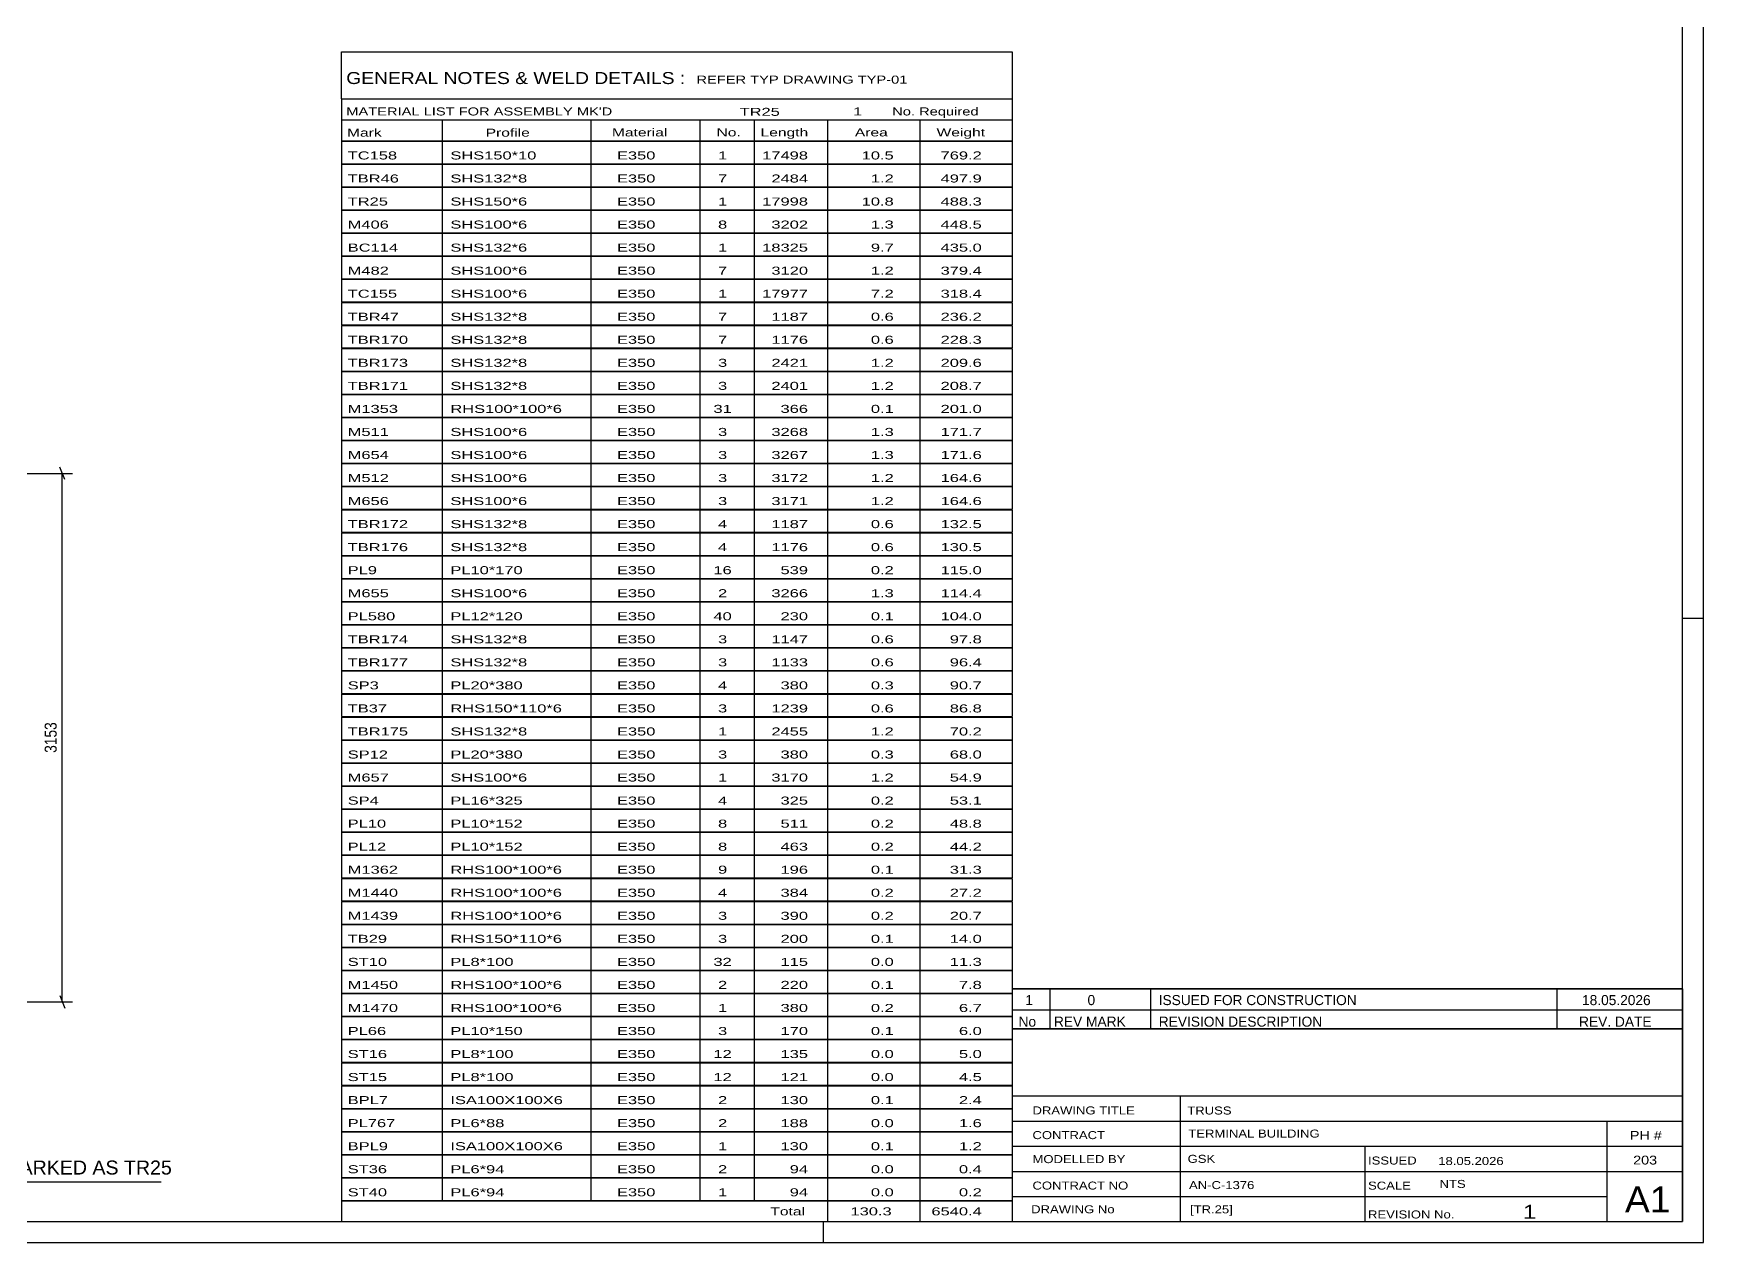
# Model space of a CAD drawing. Header units: millimetres. Extents: x -851 to 338, y -786 to 55.
# Drawn here: x -60.4 to 338.1, y -786.1 to -497.5 of the extents above; entities that cross this region are included whole.
import ezdxf

# ---------------------------------------------------------------- set-up
doc = ezdxf.new("R2010")
doc.units = ezdxf.units.MM
doc.styles.add('Arial', font='ARIAL.TTF', dxfattribs={"height": 0.2})
doc.styles.add('Arial Narrow', font='ARIALN.TTF', dxfattribs={"height": 0.2})

# ---------------------------------------------------------------- blocks, each defined once
blk = doc.blocks.new('Unknown-232933133-1133')
at = {"color": 5, "linetype": 'Continuous'}
for p, q in [((338.08, -786.11), (338.08, 54.89)), ((333.08, -781.11), (333.08, 49.89)), ((338.08, -637.11), (333.08, -637.11)), ((-845.92, -781.11), (333.08, -781.11)), ((128.08, -786.11), (128.08, -781.11)), ((-850.92, -786.11), (338.08, -786.11))]:
    blk.add_line(p, q, dxfattribs=at)
blk = doc.blocks.new('StraightDimension-232933133-9067 - 8708')
at = {"color": 7, "linetype": 'Continuous'}
for p, q in [((-52.91, -603.99), (-54.11, -600.99)), ((-75.47, -602.49), (-51.11, -602.49)), ((-53.51, -728.61), (-53.51, -602.49)), ((-116.1, -728.61), (-51.11, -728.61)), ((-54.11, -727.11), (-52.91, -730.11))]:
    blk.add_line(p, q, dxfattribs=at)
at = {"color": 0}
blk.add_wipeout([(-54.26, -661.29), (-58.46, -661.29), (-58.46, -669.8), (-54.26, -669.8)], dxfattribs=at)
at = {"color": 3, "style": 'Arial Narrow'}
blk.add_text('3153', height=2.863, rotation=90.0002, dxfattribs=at).set_placement((-54.86, -669.2))
blk = doc.blocks.new('Unknown-232933133-74892')
at = {"color": 7, "linetype": 'Continuous'}
for p, q in [((173.08, -735.06), (173.08, -781.11)), ((173.08, -735.06), (333.08, -735.06)), ((333.08, -735.11), (333.08, -781.11)), ((173.08, -751.11), (333.08, -751.11)), ((213.22, -751.11), (213.22, -781.11)), ((173.08, -757.11), (333.08, -757.11)), ((315.08, -781.06), (315.08, -757.06)), ((173.08, -763.11), (333.08, -763.11)), ((257.22, -763.11), (257.22, -781.11)), ((173.08, -769.11), (333.08, -769.11)), ((173.08, -775.11), (315.08, -775.11)), ((173.08, -781.11), (333.08, -781.11))]:
    blk.add_line(p, q, dxfattribs=at)
at = {"color": 7, "style": 'Arial Narrow'}
for s, height, width, p in [('DRAWING TITLE', 1.9089, 1.425378, (177.96, -755.51)), ('TRUSS', 1.909, 1.425378, (214.89, -755.53)), ('CONTRACT', 1.909, 1.425378, (177.96, -761.4)), ('TERMINAL BUILDING', 1.9089, 1.425378, (215.14, -761.04)), ('MODELLED BY', 1.9089, 1.425378, (177.96, -767.13)), ('GSK', 1.909, 1.425378, (214.97, -767.07)), ('ISSUED', 1.909, 1.425378, (258.02, -767.47)), ('18.05.2026', 1.909, 1.425378, (274.77, -767.59)), ('CONTRACT NO', 1.9089, 1.425378, (177.96, -773.45)), ('AN-C-1376', 1.909, 1.425378, (215.31, -773.33)), ('SCALE', 1.909, 1.425378, (258.02, -773.46)), ('A1', 6.204, 1.25, (319.32, -778.91)), ('DRAWING No', 1.909, 1.425378, (177.64, -779.11)), ('[TR.25]', 1.909, 1.425378, (215.54, -779.12)), ('REVISION No.', 1.9089, 1.425378, (258.02, -780.34)), ('1', 3.34, 1.5, (294.99, -780.43))]:
    blk.add_text(s, height=height, dxfattribs=dict(at, width=width)).set_placement(p)
at = {"color": 7, "linetype": 'Continuous', "style": 'Arial Narrow'}
for s, height, width, p in [('PH #', 2.1, 1.42538, (320.48, -761.56)), ('203', 2.1, 1.42538, (321.27, -767.46)), ('NTS', 1.909, 1.425378, (275.08, -773.06))]:
    blk.add_text(s, height=height, dxfattribs=dict(at, width=width)).set_placement(p)
blk = doc.blocks.new('Unknown-232933133-74893')
at = {"color": 7, "linetype": 'Continuous'}
for p, q in [((173.08, -725.56), (333.08, -725.56)), ((333.08, -725.56), (173.08, -725.56)), ((173.08, -725.56), (173.08, -730.56)), ((182.08, -725.56), (182.08, -730.56)), ((206.08, -725.56), (206.08, -730.56)), ((303.08, -725.56), (303.08, -730.56)), ((333.08, -725.56), (333.08, -730.56)), ((173.08, -730.56), (333.08, -730.56)), ((173.08, -730.56), (173.08, -735.06)), ((173.08, -730.56), (333.08, -730.56)), ((182.08, -730.56), (182.08, -735.06)), ((206.08, -730.56), (206.08, -735.06)), ((303.08, -730.56), (303.08, -735.06)), ((333.08, -730.56), (333.08, -735.06)), ((333.08, -735.06), (173.08, -735.06))]:
    blk.add_line(p, q, dxfattribs=at)
at = {"color": 7, "linetype": 'Continuous', "style": 'Arial Narrow'}
for s, height, width, p in [('1', 2.39, 1.196471, (176.24, -729.41)), ('0', 2.39, 1.196471, (191.09, -729.41)), ('ISSUED FOR CONSTRUCTION', 2.3861, 1.196471, (208.08, -729.41)), ('18.05.2026', 2.386, 1.196471, (309.08, -729.41)), ('No', 2.386, 1.2, (174.63, -734.56)), ('REV MARK', 2.386, 1.2, (183.08, -734.56)), ('REVISION DESCRIPTION', 2.3861, 1.2, (208.08, -734.56)), ('REV. DATE', 2.386, 1.2, (308.36, -734.56))]:
    blk.add_text(s, height=height, dxfattribs=dict(at, width=width)).set_placement(p)
blk = doc.blocks.new('Unknown-232933133-74894')
at = {"color": 7, "linetype": 'Continuous'}
for p, q in [((13.08, -501.86), (173.08, -501.86)), ((13.08, -513.11), (13.08, -501.86)), ((173.08, -501.86), (173.08, -513.11)), ((13.08, -513.11), (173.08, -513.11)), ((13.08, -513.11), (13.08, -518.11)), ((173.08, -513.11), (173.08, -518.11)), ((13.08, -518.11), (173.08, -518.11)), ((13.08, -518.11), (13.08, -523.11)), ((37.08, -518.11), (37.08, -523.11)), ((72.58, -518.11), (72.58, -523.11)), ((98.58, -518.11), (98.58, -523.11)), ((111.58, -518.11), (111.58, -523.11)), ((129.08, -518.11), (129.08, -523.11)), ((151.08, -518.11), (151.08, -523.11)), ((173.08, -518.11), (173.08, -523.11)), ((13.08, -523.11), (173.08, -523.11)), ((13.08, -523.16), (13.08, -528.56)), ((13.08, -523.16), (173.08, -523.16)), ((37.08, -523.11), (37.08, -528.61)), ((72.58, -523.11), (72.58, -528.61)), ((98.58, -523.11), (98.58, -528.61)), ((111.58, -523.11), (111.58, -528.61)), ((129.08, -523.11), (129.08, -528.61)), ((151.08, -523.11), (151.08, -528.61)), ((173.08, -523.16), (173.08, -528.56)), ((13.08, -528.56), (173.08, -528.56)), ((13.08, -528.66), (13.08, -534.06)), ((13.08, -528.66), (173.08, -528.66)), ((37.08, -528.61), (37.08, -534.11)), ((72.58, -528.61), (72.58, -534.11)), ((98.58, -528.61), (98.58, -534.11)), ((111.58, -528.61), (111.58, -534.11)), ((129.08, -528.61), (129.08, -534.11)), ((151.08, -528.61), (151.08, -534.11)), ((173.08, -528.66), (173.08, -534.06)), ((13.08, -534.06), (173.08, -534.06)), ((13.08, -534.16), (13.08, -539.56)), ((13.08, -534.16), (173.08, -534.16)), ((37.08, -534.11), (37.08, -539.61)), ((72.58, -534.11), (72.58, -539.61)), ((98.58, -534.11), (98.58, -539.61)), ((111.58, -534.11), (111.58, -539.61)), ((129.08, -534.11), (129.08, -539.61)), ((151.08, -534.11), (151.08, -539.61)), ((173.08, -534.16), (173.08, -539.56)), ((13.08, -539.56), (173.08, -539.56)), ((13.08, -539.66), (13.08, -545.06)), ((13.08, -539.66), (173.08, -539.66)), ((37.08, -539.61), (37.08, -545.11)), ((72.58, -539.61), (72.58, -545.11)), ((98.58, -539.61), (98.58, -545.11)), ((111.58, -539.61), (111.58, -545.11)), ((129.08, -539.61), (129.08, -545.11)), ((151.08, -539.61), (151.08, -545.11)), ((173.08, -539.66), (173.08, -545.06)), ((13.08, -545.06), (173.08, -545.06)), ((13.08, -545.16), (13.08, -550.56)), ((13.08, -545.16), (173.08, -545.16)), ((37.08, -545.11), (37.08, -550.61)), ((72.58, -545.11), (72.58, -550.61)), ((98.58, -545.11), (98.58, -550.61)), ((111.58, -545.11), (111.58, -550.61)), ((129.08, -545.11), (129.08, -550.61)), ((151.08, -545.11), (151.08, -550.61)), ((173.08, -545.16), (173.08, -550.56)), ((13.08, -550.56), (173.08, -550.56)), ((13.08, -550.66), (13.08, -556.06)), ((13.08, -550.66), (173.08, -550.66)), ((37.08, -550.61), (37.08, -556.11)), ((72.58, -550.61), (72.58, -556.11)), ((98.58, -550.61), (98.58, -556.11)), ((111.58, -550.61), (111.58, -556.11)), ((129.08, -550.61), (129.08, -556.11)), ((151.08, -550.61), (151.08, -556.11)), ((173.08, -550.66), (173.08, -556.06)), ((13.08, -556.06), (173.08, -556.06)), ((13.08, -556.16), (13.08, -561.56)), ((13.08, -556.16), (173.08, -556.16)), ((37.08, -556.11), (37.08, -561.61)), ((72.58, -556.11), (72.58, -561.61)), ((98.58, -556.11), (98.58, -561.61)), ((111.58, -556.11), (111.58, -561.61)), ((129.08, -556.11), (129.08, -561.61)), ((151.08, -556.11), (151.08, -561.61)), ((173.08, -556.16), (173.08, -561.56)), ((13.08, -561.56), (173.08, -561.56)), ((13.08, -561.66), (13.08, -567.06)), ((13.08, -561.66), (173.08, -561.66)), ((37.08, -561.61), (37.08, -567.11)), ((72.58, -561.61), (72.58, -567.11)), ((98.58, -561.61), (98.58, -567.11)), ((111.58, -561.61), (111.58, -567.11)), ((129.08, -561.61), (129.08, -567.11)), ((151.08, -561.61), (151.08, -567.11)), ((173.08, -561.66), (173.08, -567.06)), ((13.08, -567.06), (173.08, -567.06)), ((13.08, -567.16), (13.08, -572.56)), ((13.08, -567.16), (173.08, -567.16)), ((37.08, -567.11), (37.08, -572.61)), ((72.58, -567.11), (72.58, -572.61)), ((98.58, -567.11), (98.58, -572.61)), ((111.58, -567.11), (111.58, -572.61)), ((129.08, -567.11), (129.08, -572.61)), ((151.08, -567.11), (151.08, -572.61)), ((173.08, -567.16), (173.08, -572.56)), ((13.08, -572.56), (173.08, -572.56)), ((13.08, -572.66), (13.08, -578.06)), ((13.08, -572.66), (173.08, -572.66)), ((37.08, -572.61), (37.08, -578.11)), ((72.58, -572.61), (72.58, -578.11)), ((98.58, -572.61), (98.58, -578.11)), ((111.58, -572.61), (111.58, -578.11)), ((129.08, -572.61), (129.08, -578.11)), ((151.08, -572.61), (151.08, -578.11)), ((173.08, -572.66), (173.08, -578.06)), ((13.08, -578.06), (173.08, -578.06)), ((13.08, -578.16), (13.08, -583.56)), ((13.08, -578.16), (173.08, -578.16)), ((37.08, -578.11), (37.08, -583.61)), ((72.58, -578.11), (72.58, -583.61)), ((98.58, -578.11), (98.58, -583.61)), ((111.58, -578.11), (111.58, -583.61)), ((129.08, -578.11), (129.08, -583.61)), ((151.08, -578.11), (151.08, -583.61)), ((173.08, -578.16), (173.08, -583.56)), ((13.08, -583.56), (173.08, -583.56)), ((13.08, -583.66), (13.08, -589.06)), ((13.08, -583.66), (173.08, -583.66)), ((37.08, -583.61), (37.08, -589.11)), ((72.58, -583.61), (72.58, -589.11)), ((98.58, -583.61), (98.58, -589.11)), ((111.58, -583.61), (111.58, -589.11)), ((129.08, -583.61), (129.08, -589.11)), ((151.08, -583.61), (151.08, -589.11)), ((173.08, -583.66), (173.08, -589.06)), ((13.08, -589.06), (173.08, -589.06)), ((13.08, -589.16), (13.08, -594.56)), ((13.08, -589.16), (173.08, -589.16)), ((37.08, -589.11), (37.08, -594.61)), ((72.58, -589.11), (72.58, -594.61)), ((98.58, -589.11), (98.58, -594.61)), ((111.58, -589.11), (111.58, -594.61)), ((129.08, -589.11), (129.08, -594.61)), ((151.08, -589.11), (151.08, -594.61)), ((173.08, -589.16), (173.08, -594.56)), ((13.08, -594.56), (173.08, -594.56)), ((13.08, -594.66), (13.08, -600.06)), ((13.08, -594.66), (173.08, -594.66)), ((37.08, -594.61), (37.08, -600.11)), ((72.58, -594.61), (72.58, -600.11)), ((98.58, -594.61), (98.58, -600.11)), ((111.58, -594.61), (111.58, -600.11)), ((129.08, -594.61), (129.08, -600.11)), ((151.08, -594.61), (151.08, -600.11)), ((173.08, -594.66), (173.08, -600.06)), ((13.08, -600.06), (173.08, -600.06)), ((13.08, -600.16), (13.08, -605.56)), ((13.08, -600.16), (173.08, -600.16)), ((37.08, -600.11), (37.08, -605.61)), ((72.58, -600.11), (72.58, -605.61)), ((98.58, -600.11), (98.58, -605.61)), ((111.58, -600.11), (111.58, -605.61)), ((129.08, -600.11), (129.08, -605.61)), ((151.08, -600.11), (151.08, -605.61)), ((173.08, -600.16), (173.08, -605.56)), ((13.08, -605.56), (173.08, -605.56)), ((13.08, -605.66), (13.08, -611.06)), ((13.08, -605.66), (173.08, -605.66)), ((37.08, -605.61), (37.08, -611.11)), ((72.58, -605.61), (72.58, -611.11)), ((98.58, -605.61), (98.58, -611.11)), ((111.58, -605.61), (111.58, -611.11)), ((129.08, -605.61), (129.08, -611.11)), ((151.08, -605.61), (151.08, -611.11)), ((173.08, -605.66), (173.08, -611.06)), ((13.08, -611.06), (173.08, -611.06)), ((13.08, -611.16), (13.08, -616.56)), ((13.08, -611.16), (173.08, -611.16)), ((37.08, -611.11), (37.08, -616.61)), ((72.58, -611.11), (72.58, -616.61)), ((98.58, -611.11), (98.58, -616.61)), ((111.58, -611.11), (111.58, -616.61)), ((129.08, -611.11), (129.08, -616.61)), ((151.08, -611.11), (151.08, -616.61)), ((173.08, -611.16), (173.08, -616.56)), ((13.08, -616.56), (173.08, -616.56)), ((13.08, -616.66), (13.08, -622.06)), ((13.08, -616.66), (173.08, -616.66)), ((37.08, -616.61), (37.08, -622.11)), ((72.58, -616.61), (72.58, -622.11)), ((98.58, -616.61), (98.58, -622.11)), ((111.58, -616.61), (111.58, -622.11)), ((129.08, -616.61), (129.08, -622.11)), ((151.08, -616.61), (151.08, -622.11)), ((173.08, -616.66), (173.08, -622.06)), ((13.08, -622.06), (173.08, -622.06)), ((13.08, -622.16), (13.08, -627.56)), ((13.08, -622.16), (173.08, -622.16)), ((37.08, -622.11), (37.08, -627.61)), ((72.58, -622.11), (72.58, -627.61)), ((98.58, -622.11), (98.58, -627.61)), ((111.58, -622.11), (111.58, -627.61)), ((129.08, -622.11), (129.08, -627.61)), ((151.08, -622.11), (151.08, -627.61)), ((173.08, -622.16), (173.08, -627.56)), ((13.08, -627.56), (173.08, -627.56)), ((13.08, -627.66), (13.08, -633.06)), ((13.08, -627.66), (173.08, -627.66)), ((37.08, -627.61), (37.08, -633.11)), ((72.58, -627.61), (72.58, -633.11)), ((98.58, -627.61), (98.58, -633.11)), ((111.58, -627.61), (111.58, -633.11)), ((129.08, -627.61), (129.08, -633.11)), ((151.08, -627.61), (151.08, -633.11)), ((173.08, -627.66), (173.08, -633.06)), ((13.08, -633.06), (173.08, -633.06)), ((13.08, -633.16), (13.08, -638.56)), ((13.08, -633.16), (173.08, -633.16)), ((37.08, -633.11), (37.08, -638.61)), ((72.58, -633.11), (72.58, -638.61)), ((98.58, -633.11), (98.58, -638.61)), ((111.58, -633.11), (111.58, -638.61)), ((129.08, -633.11), (129.08, -638.61)), ((151.08, -633.11), (151.08, -638.61)), ((173.08, -633.16), (173.08, -638.56)), ((13.08, -638.56), (173.08, -638.56)), ((13.08, -638.66), (13.08, -644.06)), ((13.08, -638.66), (173.08, -638.66)), ((37.08, -638.61), (37.08, -644.11)), ((72.58, -638.61), (72.58, -644.11)), ((98.58, -638.61), (98.58, -644.11)), ((111.58, -638.61), (111.58, -644.11)), ((129.08, -638.61), (129.08, -644.11)), ((151.08, -638.61), (151.08, -644.11)), ((173.08, -638.66), (173.08, -644.06)), ((13.08, -644.06), (173.08, -644.06)), ((13.08, -644.16), (13.08, -649.56)), ((13.08, -644.16), (173.08, -644.16)), ((37.08, -644.11), (37.08, -649.61)), ((72.58, -644.11), (72.58, -649.61)), ((98.58, -644.11), (98.58, -649.61)), ((111.58, -644.11), (111.58, -649.61)), ((129.08, -644.11), (129.08, -649.61)), ((151.08, -644.11), (151.08, -649.61)), ((173.08, -644.16), (173.08, -649.56)), ((13.08, -649.56), (173.08, -649.56)), ((13.08, -649.66), (13.08, -655.06)), ((13.08, -649.66), (173.08, -649.66)), ((37.08, -649.61), (37.08, -655.11)), ((72.58, -649.61), (72.58, -655.11)), ((98.58, -649.61), (98.58, -655.11)), ((111.58, -649.61), (111.58, -655.11)), ((129.08, -649.61), (129.08, -655.11)), ((151.08, -649.61), (151.08, -655.11)), ((173.08, -649.66), (173.08, -655.06)), ((13.08, -655.06), (173.08, -655.06)), ((13.08, -655.16), (13.08, -660.56)), ((13.08, -655.16), (173.08, -655.16)), ((37.08, -655.11), (37.08, -660.61)), ((72.58, -655.11), (72.58, -660.61)), ((98.58, -655.11), (98.58, -660.61)), ((111.58, -655.11), (111.58, -660.61)), ((129.08, -655.11), (129.08, -660.61)), ((151.08, -655.11), (151.08, -660.61)), ((173.08, -655.16), (173.08, -660.56)), ((13.08, -660.56), (173.08, -660.56)), ((13.08, -660.66), (13.08, -666.06)), ((13.08, -660.66), (173.08, -660.66)), ((37.08, -660.61), (37.08, -666.11)), ((72.58, -660.61), (72.58, -666.11)), ((98.58, -660.61), (98.58, -666.11)), ((111.58, -660.61), (111.58, -666.11)), ((129.08, -660.61), (129.08, -666.11)), ((151.08, -660.61), (151.08, -666.11)), ((173.08, -660.66), (173.08, -666.06)), ((13.08, -666.06), (173.08, -666.06)), ((13.08, -666.16), (13.08, -671.56)), ((13.08, -666.16), (173.08, -666.16)), ((37.08, -666.11), (37.08, -671.61)), ((72.58, -666.11), (72.58, -671.61)), ((98.58, -666.11), (98.58, -671.61)), ((111.58, -666.11), (111.58, -671.61)), ((129.08, -666.11), (129.08, -671.61)), ((151.08, -666.11), (151.08, -671.61)), ((173.08, -666.16), (173.08, -671.56)), ((13.08, -671.56), (173.08, -671.56)), ((13.08, -671.66), (13.08, -677.06)), ((13.08, -671.66), (173.08, -671.66)), ((37.08, -671.61), (37.08, -677.11)), ((72.58, -671.61), (72.58, -677.11)), ((98.58, -671.61), (98.58, -677.11)), ((111.58, -671.61), (111.58, -677.11)), ((129.08, -671.61), (129.08, -677.11)), ((151.08, -671.61), (151.08, -677.11)), ((173.08, -671.66), (173.08, -677.06)), ((13.08, -677.06), (173.08, -677.06)), ((13.08, -677.16), (13.08, -682.56)), ((13.08, -677.16), (173.08, -677.16)), ((37.08, -677.11), (37.08, -682.61)), ((72.58, -677.11), (72.58, -682.61)), ((98.58, -677.11), (98.58, -682.61)), ((111.58, -677.11), (111.58, -682.61)), ((129.08, -677.11), (129.08, -682.61)), ((151.08, -677.11), (151.08, -682.61)), ((173.08, -677.16), (173.08, -682.56)), ((13.08, -682.56), (173.08, -682.56)), ((13.08, -682.66), (13.08, -688.06)), ((13.08, -682.66), (173.08, -682.66)), ((37.08, -682.61), (37.08, -688.11)), ((72.58, -682.61), (72.58, -688.11)), ((98.58, -682.61), (98.58, -688.11)), ((111.58, -682.61), (111.58, -688.11)), ((129.08, -682.61), (129.08, -688.11)), ((151.08, -682.61), (151.08, -688.11)), ((173.08, -682.66), (173.08, -688.06)), ((13.08, -688.06), (173.08, -688.06)), ((13.08, -688.16), (13.08, -693.56)), ((13.08, -688.16), (173.08, -688.16)), ((37.08, -688.11), (37.08, -693.61)), ((72.58, -688.11), (72.58, -693.61)), ((98.58, -688.11), (98.58, -693.61)), ((111.58, -688.11), (111.58, -693.61)), ((129.08, -688.11), (129.08, -693.61)), ((151.08, -688.11), (151.08, -693.61)), ((173.08, -688.16), (173.08, -693.56)), ((13.08, -693.56), (173.08, -693.56)), ((13.08, -693.66), (13.08, -699.06)), ((13.08, -693.66), (173.08, -693.66)), ((37.08, -693.61), (37.08, -699.11)), ((72.58, -693.61), (72.58, -699.11)), ((98.58, -693.61), (98.58, -699.11)), ((111.58, -693.61), (111.58, -699.11)), ((129.08, -693.61), (129.08, -699.11)), ((151.08, -693.61), (151.08, -699.11)), ((173.08, -693.66), (173.08, -699.06)), ((13.08, -699.06), (173.08, -699.06)), ((13.08, -699.16), (13.08, -704.56)), ((13.08, -699.16), (173.08, -699.16)), ((37.08, -699.11), (37.08, -704.61)), ((72.58, -699.11), (72.58, -704.61)), ((98.58, -699.11), (98.58, -704.61)), ((111.58, -699.11), (111.58, -704.61)), ((129.08, -699.11), (129.08, -704.61)), ((151.08, -699.11), (151.08, -704.61)), ((173.08, -699.16), (173.08, -704.56)), ((13.08, -704.56), (173.08, -704.56)), ((13.08, -704.66), (13.08, -710.06)), ((13.08, -704.66), (173.08, -704.66)), ((37.08, -704.61), (37.08, -710.11)), ((72.58, -704.61), (72.58, -710.11)), ((98.58, -704.61), (98.58, -710.11)), ((111.58, -704.61), (111.58, -710.11)), ((129.08, -704.61), (129.08, -710.11)), ((151.08, -704.61), (151.08, -710.11)), ((173.08, -704.66), (173.08, -710.06)), ((13.08, -710.06), (173.08, -710.06)), ((13.08, -710.16), (13.08, -715.56)), ((13.08, -710.16), (173.08, -710.16)), ((37.08, -710.11), (37.08, -715.61)), ((72.58, -710.11), (72.58, -715.61)), ((98.58, -710.11), (98.58, -715.61)), ((111.58, -710.11), (111.58, -715.61)), ((129.08, -710.11), (129.08, -715.61)), ((151.08, -710.11), (151.08, -715.61)), ((173.08, -710.16), (173.08, -715.56)), ((13.08, -715.56), (173.08, -715.56)), ((13.08, -715.66), (13.08, -721.06)), ((13.08, -715.66), (173.08, -715.66)), ((37.08, -715.61), (37.08, -721.11)), ((72.58, -715.61), (72.58, -721.11)), ((98.58, -715.61), (98.58, -721.11)), ((111.58, -715.61), (111.58, -721.11)), ((129.08, -715.61), (129.08, -721.11)), ((151.08, -715.61), (151.08, -721.11)), ((173.08, -715.66), (173.08, -721.06)), ((13.08, -721.06), (173.08, -721.06)), ((13.08, -721.16), (13.08, -726.56)), ((13.08, -721.16), (173.08, -721.16)), ((37.08, -721.11), (37.08, -726.61)), ((72.58, -721.11), (72.58, -726.61)), ((98.58, -721.11), (98.58, -726.61)), ((111.58, -721.11), (111.58, -726.61)), ((129.08, -721.11), (129.08, -726.61)), ((151.08, -721.11), (151.08, -726.61)), ((173.08, -721.16), (173.08, -726.56)), ((13.08, -726.56), (173.08, -726.56)), ((13.08, -726.66), (13.08, -732.06)), ((13.08, -726.66), (173.08, -726.66)), ((37.08, -726.61), (37.08, -732.11)), ((72.58, -726.61), (72.58, -732.11)), ((98.58, -726.61), (98.58, -732.11)), ((111.58, -726.61), (111.58, -732.11)), ((129.08, -726.61), (129.08, -732.11)), ((151.08, -726.61), (151.08, -732.11)), ((173.08, -726.66), (173.08, -732.06)), ((13.08, -732.06), (173.08, -732.06)), ((13.08, -732.16), (13.08, -737.56)), ((13.08, -732.16), (173.08, -732.16)), ((37.08, -732.11), (37.08, -737.61)), ((72.58, -732.11), (72.58, -737.61)), ((98.58, -732.11), (98.58, -737.61)), ((111.58, -732.11), (111.58, -737.61)), ((129.08, -732.11), (129.08, -737.61)), ((151.08, -732.11), (151.08, -737.61)), ((173.08, -732.16), (173.08, -737.56)), ((13.08, -737.56), (173.08, -737.56)), ((13.08, -737.66), (13.08, -743.06)), ((13.08, -737.66), (173.08, -737.66)), ((37.08, -737.61), (37.08, -743.11)), ((72.58, -737.61), (72.58, -743.11)), ((98.58, -737.61), (98.58, -743.11)), ((111.58, -737.61), (111.58, -743.11)), ((129.08, -737.61), (129.08, -743.11)), ((151.08, -737.61), (151.08, -743.11)), ((173.08, -737.66), (173.08, -743.06)), ((13.08, -743.06), (173.08, -743.06)), ((13.08, -743.16), (13.08, -748.56)), ((13.08, -743.16), (173.08, -743.16)), ((37.08, -743.11), (37.08, -748.61)), ((72.58, -743.11), (72.58, -748.61)), ((98.58, -743.11), (98.58, -748.61)), ((111.58, -743.11), (111.58, -748.61)), ((129.08, -743.11), (129.08, -748.61)), ((151.08, -743.11), (151.08, -748.61)), ((173.08, -743.16), (173.08, -748.56)), ((13.08, -748.56), (173.08, -748.56)), ((13.08, -748.66), (13.08, -754.06)), ((13.08, -748.66), (173.08, -748.66)), ((37.08, -748.61), (37.08, -754.11)), ((72.58, -748.61), (72.58, -754.11)), ((98.58, -748.61), (98.58, -754.11)), ((111.58, -748.61), (111.58, -754.11)), ((129.08, -748.61), (129.08, -754.11)), ((151.08, -748.61), (151.08, -754.11)), ((173.08, -748.66), (173.08, -754.06)), ((13.08, -754.06), (173.08, -754.06)), ((13.08, -754.16), (13.08, -759.56)), ((13.08, -754.16), (173.08, -754.16)), ((37.08, -754.11), (37.08, -759.61)), ((72.58, -754.11), (72.58, -759.61)), ((98.58, -754.11), (98.58, -759.61)), ((111.58, -754.11), (111.58, -759.61)), ((129.08, -754.11), (129.08, -759.61)), ((151.08, -754.11), (151.08, -759.61)), ((173.08, -754.16), (173.08, -759.56)), ((13.08, -759.56), (173.08, -759.56)), ((13.08, -759.66), (13.08, -765.06)), ((13.08, -759.66), (173.08, -759.66)), ((37.08, -759.61), (37.08, -765.11)), ((72.58, -759.61), (72.58, -765.11)), ((98.58, -759.61), (98.58, -765.11)), ((111.58, -759.61), (111.58, -765.11)), ((129.08, -759.61), (129.08, -765.11)), ((151.08, -759.61), (151.08, -765.11)), ((173.08, -759.66), (173.08, -765.06)), ((13.08, -765.06), (173.08, -765.06)), ((13.08, -765.16), (13.08, -770.56)), ((13.08, -765.16), (173.08, -765.16)), ((37.08, -765.11), (37.08, -770.61)), ((72.58, -765.11), (72.58, -770.61)), ((98.58, -765.11), (98.58, -770.61)), ((111.58, -765.11), (111.58, -770.61)), ((129.08, -765.11), (129.08, -770.61)), ((151.08, -765.11), (151.08, -770.61)), ((173.08, -765.16), (173.08, -770.56)), ((13.08, -770.56), (173.08, -770.56)), ((13.08, -770.66), (13.08, -776.06)), ((13.08, -770.66), (173.08, -770.66)), ((37.08, -770.61), (37.08, -776.11)), ((72.58, -770.61), (72.58, -776.11)), ((98.58, -770.61), (98.58, -776.11)), ((111.58, -770.61), (111.58, -776.11)), ((129.08, -770.61), (129.08, -776.11)), ((151.08, -770.61), (151.08, -776.11)), ((173.08, -770.66), (173.08, -776.06)), ((13.08, -776.06), (173.08, -776.06)), ((13.08, -776.11), (173.08, -776.11)), ((13.08, -776.11), (13.08, -781.11)), ((129.08, -776.11), (129.08, -781.11)), ((151.08, -776.11), (151.08, -781.11)), ((173.08, -776.11), (173.08, -781.11)), ((13.08, -781.11), (173.08, -781.11))]:
    blk.add_line(p, q, dxfattribs=at)
at = {"color": 7, "style": 'Arial Narrow'}
for s, height, width, p in [('GENERAL NOTES & WELD DETAILS :', 2.8633, 1.4, (14.23, -509.55)), ('REFER TYP DRAWING TYP-01', 1.9089, 1.6, (97.78, -509.45)), ("MATERIAL LIST FOR ASSEMBLY MK'D", 1.9089, 1.6, (14.23, -517.05)), ('TR25', 1.909, 1.794707, (108.08, -517.14)), ('1', 1.91, 1.794707, (135.16, -517.05)), ('No. Required', 1.9089, 1.6, (144.49, -517.05)), ('Mark', 1.909, 1.7, (14.42, -522.11)), ('Profile', 1.909, 1.7, (47.5, -522.11)), ('Material', 1.909, 1.7, (77.62, -522.05)), ('No.', 1.909, 1.7, (102.58, -522.05)), ('Length', 1.909, 1.7, (113.08, -522.05)), ('Area', 1.909, 1.7, (135.58, -522.05)), ('Weight', 1.909, 1.7, (155.08, -522.05))]:
    blk.add_text(s, height=height, dxfattribs=dict(at, width=width)).set_placement(p)
at = {"color": 7, "linetype": 'Continuous', "style": 'Arial Narrow'}
for s, height, width, p in [('TC158', 1.909, 1.794707, (14.58, -527.55)), ('SHS150*10', 1.909, 1.794707, (39.08, -527.55)), ('E350', 1.909, 1.794707, (78.82, -527.55)), ('1', 1.91, 1.794707, (102.94, -527.55)), ('17498', 1.909, 1.794707, (113.48, -527.55)), ('10.5', 1.909, 1.794707, (137.21, -527.55)), ('769.2', 1.909, 1.794707, (156.04, -527.55)), ('TBR46', 1.909, 1.794707, (14.58, -533.05)), ('SHS132*8', 1.909, 1.794707, (39.08, -533.05)), ('E350', 1.909, 1.794707, (78.82, -533.05)), ('7', 1.91, 1.794707, (102.94, -533.05)), ('2484', 1.909, 1.794707, (115.67, -533.05)), ('1.2', 1.909, 1.794707, (139.4, -533.05)), ('497.9', 1.909, 1.794707, (156.04, -533.05)), ('TR25', 1.909, 1.794707, (14.58, -538.55)), ('SHS150*6', 1.909, 1.794707, (39.08, -538.55)), ('E350', 1.909, 1.794707, (78.82, -538.55)), ('1', 1.91, 1.794707, (102.94, -538.55)), ('17998', 1.909, 1.794707, (113.48, -538.55)), ('10.8', 1.909, 1.794707, (137.21, -538.55)), ('488.3', 1.909, 1.794707, (156.04, -538.55)), ('M406', 1.909, 1.794707, (14.58, -544.05)), ('SHS100*6', 1.909, 1.794707, (39.08, -544.05)), ('E350', 1.909, 1.794707, (78.82, -544.05)), ('8', 1.91, 1.794707, (102.94, -544.05)), ('3202', 1.909, 1.794707, (115.67, -544.05)), ('1.3', 1.909, 1.794707, (139.4, -544.05)), ('448.5', 1.909, 1.794707, (156.04, -544.05)), ('BC114', 1.909, 1.794707, (14.58, -549.55)), ('SHS132*6', 1.909, 1.794707, (39.08, -549.55)), ('E350', 1.909, 1.794707, (78.82, -549.55)), ('1', 1.91, 1.794707, (102.94, -549.55)), ('18325', 1.909, 1.794707, (113.48, -549.55)), ('9.7', 1.909, 1.794707, (139.4, -549.55)), ('435.0', 1.909, 1.794707, (156.04, -549.55)), ('M482', 1.909, 1.794707, (14.58, -555.05)), ('SHS100*6', 1.909, 1.794707, (39.08, -555.05)), ('E350', 1.909, 1.794707, (78.82, -555.05)), ('7', 1.91, 1.794707, (102.94, -555.05)), ('3120', 1.909, 1.794707, (115.67, -555.05)), ('1.2', 1.909, 1.794707, (139.4, -555.05)), ('379.4', 1.909, 1.794707, (156.04, -555.05)), ('TC155', 1.909, 1.794707, (14.58, -560.55)), ('SHS100*6', 1.909, 1.794707, (39.08, -560.55)), ('E350', 1.909, 1.794707, (78.82, -560.55)), ('1', 1.91, 1.794707, (102.94, -560.55)), ('17977', 1.909, 1.794707, (113.48, -560.55)), ('7.2', 1.909, 1.794707, (139.4, -560.55)), ('318.4', 1.909, 1.794707, (156.04, -560.55)), ('TBR47', 1.909, 1.794707, (14.58, -566.05)), ('SHS132*8', 1.909, 1.794707, (39.08, -566.05)), ('E350', 1.909, 1.794707, (78.82, -566.05)), ('7', 1.91, 1.794707, (102.94, -566.05)), ('1187', 1.909, 1.794707, (115.67, -566.05)), ('0.6', 1.909, 1.794707, (139.4, -566.05)), ('236.2', 1.909, 1.794707, (156.04, -566.05)), ('TBR170', 1.909, 1.794707, (14.58, -571.55)), ('SHS132*8', 1.909, 1.794707, (39.08, -571.55)), ('E350', 1.909, 1.794707, (78.82, -571.55)), ('7', 1.91, 1.794707, (102.94, -571.55)), ('1176', 1.909, 1.794707, (115.67, -571.55)), ('0.6', 1.909, 1.794707, (139.4, -571.55)), ('228.3', 1.909, 1.794707, (156.04, -571.55)), ('TBR173', 1.909, 1.794707, (14.58, -577.05)), ('SHS132*8', 1.909, 1.794707, (39.08, -577.05)), ('E350', 1.909, 1.794707, (78.82, -577.05)), ('3', 1.91, 1.794707, (102.94, -577.05)), ('2421', 1.909, 1.794707, (115.67, -577.05)), ('1.2', 1.909, 1.794707, (139.4, -577.05)), ('209.6', 1.909, 1.794707, (156.04, -577.05)), ('TBR171', 1.909, 1.794707, (14.58, -582.55)), ('SHS132*8', 1.909, 1.794707, (39.08, -582.55)), ('E350', 1.909, 1.794707, (78.82, -582.55)), ('3', 1.91, 1.794707, (102.94, -582.55)), ('2401', 1.909, 1.794707, (115.67, -582.55)), ('1.2', 1.909, 1.794707, (139.4, -582.55)), ('208.7', 1.909, 1.794707, (156.04, -582.55)), ('M1353', 1.909, 1.794707, (14.58, -588.05)), ('RHS100*100*6', 1.9089, 1.794707, (39.08, -588.05)), ('E350', 1.909, 1.794707, (78.82, -588.05)), ('31', 1.909, 1.794707, (101.84, -588.05)), ('366', 1.909, 1.794707, (117.85, -588.05)), ('0.1', 1.909, 1.794707, (139.4, -588.05)), ('201.0', 1.909, 1.794707, (156.04, -588.05)), ('M511', 1.909, 1.794707, (14.58, -593.55)), ('SHS100*6', 1.909, 1.794707, (39.08, -593.55)), ('E350', 1.909, 1.794707, (78.82, -593.55)), ('3', 1.91, 1.794707, (102.94, -593.55)), ('3268', 1.909, 1.794707, (115.67, -593.55)), ('1.3', 1.909, 1.794707, (139.4, -593.55)), ('171.7', 1.909, 1.794707, (156.04, -593.55)), ('M654', 1.909, 1.794707, (14.58, -599.05)), ('SHS100*6', 1.909, 1.794707, (39.08, -599.05)), ('E350', 1.909, 1.794707, (78.82, -599.05)), ('3', 1.91, 1.794707, (102.94, -599.05)), ('3267', 1.909, 1.794707, (115.67, -599.05)), ('1.3', 1.909, 1.794707, (139.4, -599.05)), ('171.6', 1.909, 1.794707, (156.04, -599.05)), ('M512', 1.909, 1.794707, (14.58, -604.55)), ('SHS100*6', 1.909, 1.794707, (39.08, -604.55)), ('E350', 1.909, 1.794707, (78.82, -604.55)), ('3', 1.91, 1.794707, (102.94, -604.55)), ('3172', 1.909, 1.794707, (115.67, -604.55)), ('1.2', 1.909, 1.794707, (139.4, -604.55)), ('164.6', 1.909, 1.794707, (156.04, -604.55)), ('M656', 1.909, 1.794707, (14.58, -610.05)), ('SHS100*6', 1.909, 1.794707, (39.08, -610.05)), ('E350', 1.909, 1.794707, (78.82, -610.05)), ('3', 1.91, 1.794707, (102.94, -610.05)), ('3171', 1.909, 1.794707, (115.67, -610.05)), ('1.2', 1.909, 1.794707, (139.4, -610.05)), ('164.6', 1.909, 1.794707, (156.04, -610.05)), ('TBR172', 1.909, 1.794707, (14.58, -615.55)), ('SHS132*8', 1.909, 1.794707, (39.08, -615.55)), ('E350', 1.909, 1.794707, (78.82, -615.55)), ('4', 1.91, 1.794707, (102.94, -615.55)), ('1187', 1.909, 1.794707, (115.67, -615.55)), ('0.6', 1.909, 1.794707, (139.4, -615.55)), ('132.5', 1.909, 1.794707, (156.04, -615.55)), ('TBR176', 1.909, 1.794707, (14.58, -621.05)), ('SHS132*8', 1.909, 1.794707, (39.08, -621.05)), ('E350', 1.909, 1.794707, (78.82, -621.05)), ('4', 1.91, 1.794707, (102.94, -621.05)), ('1176', 1.909, 1.794707, (115.67, -621.05)), ('0.6', 1.909, 1.794707, (139.4, -621.05)), ('130.5', 1.909, 1.794707, (156.04, -621.05)), ('PL9', 1.909, 1.794707, (14.58, -626.55)), ('PL10*170', 1.909, 1.794707, (39.08, -626.55)), ('E350', 1.909, 1.794707, (78.82, -626.55)), ('16', 1.909, 1.794707, (101.84, -626.55)), ('539', 1.909, 1.794707, (117.85, -626.55)), ('0.2', 1.909, 1.794707, (139.4, -626.55)), ('115.0', 1.909, 1.794707, (156.04, -626.55)), ('M655', 1.909, 1.794707, (14.58, -632.05)), ('SHS100*6', 1.909, 1.794707, (39.08, -632.05)), ('E350', 1.909, 1.794707, (78.82, -632.05)), ('2', 1.91, 1.794707, (102.94, -632.05)), ('3266', 1.909, 1.794707, (115.67, -632.05)), ('1.3', 1.909, 1.794707, (139.4, -632.05)), ('114.4', 1.909, 1.794707, (156.04, -632.05)), ('PL580', 1.909, 1.794707, (14.58, -637.55)), ('PL12*120', 1.909, 1.794707, (39.08, -637.55)), ('E350', 1.909, 1.794707, (78.82, -637.55)), ('40', 1.909, 1.794707, (101.84, -637.55)), ('230', 1.909, 1.794707, (117.85, -637.55)), ('0.1', 1.909, 1.794707, (139.4, -637.55)), ('104.0', 1.909, 1.794707, (156.04, -637.55)), ('TBR174', 1.909, 1.794707, (14.58, -643.05)), ('SHS132*8', 1.909, 1.794707, (39.08, -643.05)), ('E350', 1.909, 1.794707, (78.82, -643.05)), ('3', 1.91, 1.794707, (102.94, -643.05)), ('1147', 1.909, 1.794707, (115.67, -643.05)), ('0.6', 1.909, 1.794707, (139.4, -643.05)), ('97.8', 1.909, 1.794707, (158.23, -643.05)), ('TBR177', 1.909, 1.794707, (14.58, -648.55)), ('SHS132*8', 1.909, 1.794707, (39.08, -648.55)), ('E350', 1.909, 1.794707, (78.82, -648.55)), ('3', 1.91, 1.794707, (102.94, -648.55)), ('1133', 1.909, 1.794707, (115.67, -648.55)), ('0.6', 1.909, 1.794707, (139.4, -648.55)), ('96.4', 1.909, 1.794707, (158.23, -648.55)), ('SP3', 1.909, 1.794707, (14.58, -654.05)), ('PL20*380', 1.909, 1.794707, (39.08, -654.05)), ('E350', 1.909, 1.794707, (78.82, -654.05)), ('4', 1.91, 1.794707, (102.94, -654.05)), ('380', 1.909, 1.794707, (117.85, -654.05)), ('0.3', 1.909, 1.794707, (139.4, -654.05)), ('90.7', 1.909, 1.794707, (158.23, -654.05)), ('TB37', 1.909, 1.794707, (14.58, -659.55)), ('RHS150*110*6', 1.9089, 1.794707, (39.08, -659.55)), ('E350', 1.909, 1.794707, (78.82, -659.55)), ('3', 1.91, 1.794707, (102.94, -659.55)), ('1239', 1.909, 1.794707, (115.67, -659.55)), ('0.6', 1.909, 1.794707, (139.4, -659.55)), ('86.8', 1.909, 1.794707, (158.23, -659.55)), ('TBR175', 1.909, 1.794707, (14.58, -665.05)), ('SHS132*8', 1.909, 1.794707, (39.08, -665.05)), ('E350', 1.909, 1.794707, (78.82, -665.05)), ('1', 1.91, 1.794707, (102.94, -665.05)), ('2455', 1.909, 1.794707, (115.67, -665.05)), ('1.2', 1.909, 1.794707, (139.4, -665.05)), ('70.2', 1.909, 1.794707, (158.23, -665.05)), ('SP12', 1.909, 1.794707, (14.58, -670.55)), ('PL20*380', 1.909, 1.794707, (39.08, -670.55)), ('E350', 1.909, 1.794707, (78.82, -670.55)), ('3', 1.91, 1.794707, (102.94, -670.55)), ('380', 1.909, 1.794707, (117.85, -670.55)), ('0.3', 1.909, 1.794707, (139.4, -670.55)), ('68.0', 1.909, 1.794707, (158.23, -670.55)), ('M657', 1.909, 1.794707, (14.58, -676.05)), ('SHS100*6', 1.909, 1.794707, (39.08, -676.05)), ('E350', 1.909, 1.794707, (78.82, -676.05)), ('1', 1.91, 1.794707, (102.94, -676.05)), ('3170', 1.909, 1.794707, (115.67, -676.05)), ('1.2', 1.909, 1.794707, (139.4, -676.05)), ('54.9', 1.909, 1.794707, (158.23, -676.05)), ('SP4', 1.909, 1.794707, (14.58, -681.55)), ('PL16*325', 1.909, 1.794707, (39.08, -681.55)), ('E350', 1.909, 1.794707, (78.82, -681.55)), ('4', 1.91, 1.794707, (102.94, -681.55)), ('325', 1.909, 1.794707, (117.85, -681.55)), ('0.2', 1.909, 1.794707, (139.4, -681.55)), ('53.1', 1.909, 1.794707, (158.23, -681.55)), ('PL10', 1.909, 1.794707, (14.58, -687.05)), ('PL10*152', 1.909, 1.794707, (39.08, -687.05)), ('E350', 1.909, 1.794707, (78.82, -687.05)), ('8', 1.91, 1.794707, (102.94, -687.05)), ('511', 1.909, 1.794707, (117.85, -687.05)), ('0.2', 1.909, 1.794707, (139.4, -687.05)), ('48.8', 1.909, 1.794707, (158.23, -687.05)), ('PL12', 1.909, 1.794707, (14.58, -692.55)), ('PL10*152', 1.909, 1.794707, (39.08, -692.55)), ('E350', 1.909, 1.794707, (78.82, -692.55)), ('8', 1.91, 1.794707, (102.94, -692.55)), ('463', 1.909, 1.794707, (117.85, -692.55)), ('0.2', 1.909, 1.794707, (139.4, -692.55)), ('44.2', 1.909, 1.794707, (158.23, -692.55)), ('M1362', 1.909, 1.794707, (14.58, -698.05)), ('RHS100*100*6', 1.9089, 1.794707, (39.08, -698.05)), ('E350', 1.909, 1.794707, (78.82, -698.05)), ('9', 1.91, 1.794707, (102.94, -698.05)), ('196', 1.909, 1.794707, (117.85, -698.05)), ('0.1', 1.909, 1.794707, (139.4, -698.05)), ('31.3', 1.909, 1.794707, (158.23, -698.05)), ('M1440', 1.909, 1.794707, (14.58, -703.55)), ('RHS100*100*6', 1.9089, 1.794707, (39.08, -703.55)), ('E350', 1.909, 1.794707, (78.82, -703.55)), ('4', 1.91, 1.794707, (102.94, -703.55)), ('384', 1.909, 1.794707, (117.85, -703.55)), ('0.2', 1.909, 1.794707, (139.4, -703.55)), ('27.2', 1.909, 1.794707, (158.23, -703.55)), ('M1439', 1.909, 1.794707, (14.58, -709.05)), ('RHS100*100*6', 1.9089, 1.794707, (39.08, -709.05)), ('E350', 1.909, 1.794707, (78.82, -709.05)), ('3', 1.91, 1.794707, (102.94, -709.05)), ('390', 1.909, 1.794707, (117.85, -709.05)), ('0.2', 1.909, 1.794707, (139.4, -709.05)), ('20.7', 1.909, 1.794707, (158.23, -709.05)), ('TB29', 1.909, 1.794707, (14.58, -714.55)), ('RHS150*110*6', 1.9089, 1.794707, (39.08, -714.55)), ('E350', 1.909, 1.794707, (78.82, -714.55)), ('3', 1.91, 1.794707, (102.94, -714.55)), ('200', 1.909, 1.794707, (117.85, -714.55)), ('0.1', 1.909, 1.794707, (139.4, -714.55)), ('14.0', 1.909, 1.794707, (158.23, -714.55)), ('ST10', 1.909, 1.794707, (14.58, -720.05)), ('PL8*100', 1.909, 1.794707, (39.08, -720.05)), ('E350', 1.909, 1.794707, (78.82, -720.05)), ('32', 1.909, 1.794707, (101.84, -720.05)), ('115', 1.909, 1.794707, (117.85, -720.05)), ('0.0', 1.909, 1.794707, (139.4, -720.05)), ('11.3', 1.909, 1.794707, (158.23, -720.05)), ('M1450', 1.909, 1.794707, (14.58, -725.55)), ('RHS100*100*6', 1.9089, 1.794707, (39.08, -725.55)), ('E350', 1.909, 1.794707, (78.82, -725.55)), ('2', 1.91, 1.794707, (102.94, -725.55)), ('220', 1.909, 1.794707, (117.85, -725.55)), ('0.1', 1.909, 1.794707, (139.4, -725.55)), ('7.8', 1.909, 1.794707, (160.41, -725.55)), ('M1470', 1.909, 1.794707, (14.58, -731.05)), ('RHS100*100*6', 1.9089, 1.794707, (39.08, -731.05)), ('E350', 1.909, 1.794707, (78.82, -731.05)), ('1', 1.91, 1.794707, (102.94, -731.05)), ('380', 1.909, 1.794707, (117.85, -731.05)), ('0.2', 1.909, 1.794707, (139.4, -731.05)), ('6.7', 1.909, 1.794707, (160.41, -731.05)), ('PL66', 1.909, 1.794707, (14.58, -736.55)), ('PL10*150', 1.909, 1.794707, (39.08, -736.55)), ('E350', 1.909, 1.794707, (78.82, -736.55)), ('3', 1.91, 1.794707, (102.94, -736.55)), ('170', 1.909, 1.794707, (117.85, -736.55)), ('0.1', 1.909, 1.794707, (139.4, -736.55)), ('6.0', 1.909, 1.794707, (160.41, -736.55)), ('ST16', 1.909, 1.794707, (14.58, -742.05)), ('PL8*100', 1.909, 1.794707, (39.08, -742.05)), ('E350', 1.909, 1.794707, (78.82, -742.05)), ('12', 1.909, 1.794707, (101.84, -742.05)), ('135', 1.909, 1.794707, (117.85, -742.05)), ('0.0', 1.909, 1.794707, (139.4, -742.05)), ('5.0', 1.909, 1.794707, (160.41, -742.05)), ('ST15', 1.909, 1.794707, (14.58, -747.55)), ('PL8*100', 1.909, 1.794707, (39.08, -747.55)), ('E350', 1.909, 1.794707, (78.82, -747.55)), ('12', 1.909, 1.794707, (101.84, -747.55)), ('121', 1.909, 1.794707, (117.85, -747.55)), ('0.0', 1.909, 1.794707, (139.4, -747.55)), ('4.5', 1.909, 1.794707, (160.41, -747.55)), ('BPL7', 1.909, 1.794707, (14.58, -753.05)), ('ISA100X100X6', 1.9089, 1.794707, (39.08, -753.05)), ('E350', 1.909, 1.794707, (78.82, -753.05)), ('2', 1.91, 1.794707, (102.94, -753.05)), ('130', 1.909, 1.794707, (117.85, -753.05)), ('0.1', 1.909, 1.794707, (139.4, -753.05)), ('2.4', 1.909, 1.794707, (160.41, -753.05)), ('PL767', 1.909, 1.794707, (14.58, -758.55)), ('PL6*88', 1.909, 1.794707, (39.08, -758.55)), ('E350', 1.909, 1.794707, (78.82, -758.55)), ('2', 1.91, 1.794707, (102.94, -758.55)), ('188', 1.909, 1.794707, (117.85, -758.55)), ('0.0', 1.909, 1.794707, (139.4, -758.55)), ('1.6', 1.909, 1.794707, (160.41, -758.55)), ('BPL9', 1.909, 1.794707, (14.58, -764.05)), ('ISA100X100X6', 1.9089, 1.794707, (39.08, -764.05)), ('E350', 1.909, 1.794707, (78.82, -764.05)), ('1', 1.91, 1.794707, (102.94, -764.05)), ('130', 1.909, 1.794707, (117.85, -764.05)), ('0.1', 1.909, 1.794707, (139.4, -764.05)), ('1.2', 1.909, 1.794707, (160.41, -764.05)), ('ST36', 1.909, 1.794707, (14.58, -769.55)), ('PL6*94', 1.909, 1.794707, (39.08, -769.55)), ('E350', 1.909, 1.794707, (78.82, -769.55)), ('2', 1.91, 1.794707, (102.94, -769.55)), ('94', 1.909, 1.794707, (120.04, -769.55)), ('0.0', 1.909, 1.794707, (139.4, -769.55)), ('0.4', 1.909, 1.794707, (160.41, -769.55)), ('ST40', 1.909, 1.794707, (14.58, -775.05)), ('PL6*94', 1.909, 1.794707, (39.08, -775.05)), ('E350', 1.909, 1.794707, (78.82, -775.05)), ('1', 1.91, 1.794707, (102.94, -775.05)), ('94', 1.909, 1.794707, (120.04, -775.05)), ('0.0', 1.909, 1.794707, (139.4, -775.05)), ('0.2', 1.909, 1.794707, (160.41, -775.05)), ('Total', 1.909, 1.7, (115.42, -779.61)), ('130.3', 1.909, 1.794707, (134.54, -779.61)), ('6540.4', 1.909, 1.794707, (153.85, -779.61))]:
    blk.add_text(s, height=height, dxfattribs=dict(at, width=width)).set_placement(p)
blk = doc.blocks.new('Unknown-232933133-74895')
at = {"color": 7, "linetype": 'Continuous'}
blk.add_line((-99.92, -771.61), (-29.92, -771.61), dxfattribs=at)
at = {"color": 7, "style": 'Arial'}
blk.add_text('ONE-B-CHORD MARKED AS TR25', height=3.3428, dxfattribs=at).set_placement((-102.36, -769.86))

msp = doc.modelspace()

# ---------------------------------------------------------------- block references
for name in ['Unknown-232933133-1133', 'Unknown-232933133-74894', 'Unknown-232933133-74893', 'Unknown-232933133-74892', 'Unknown-232933133-74895']:
    msp.add_blockref(name, (0, 0))

# ---------------------------------------------------------------- next in the draw order: block references
msp.add_blockref('StraightDimension-232933133-9067 - 8708', (0, 0))

doc.saveas('drawing.dxf')
